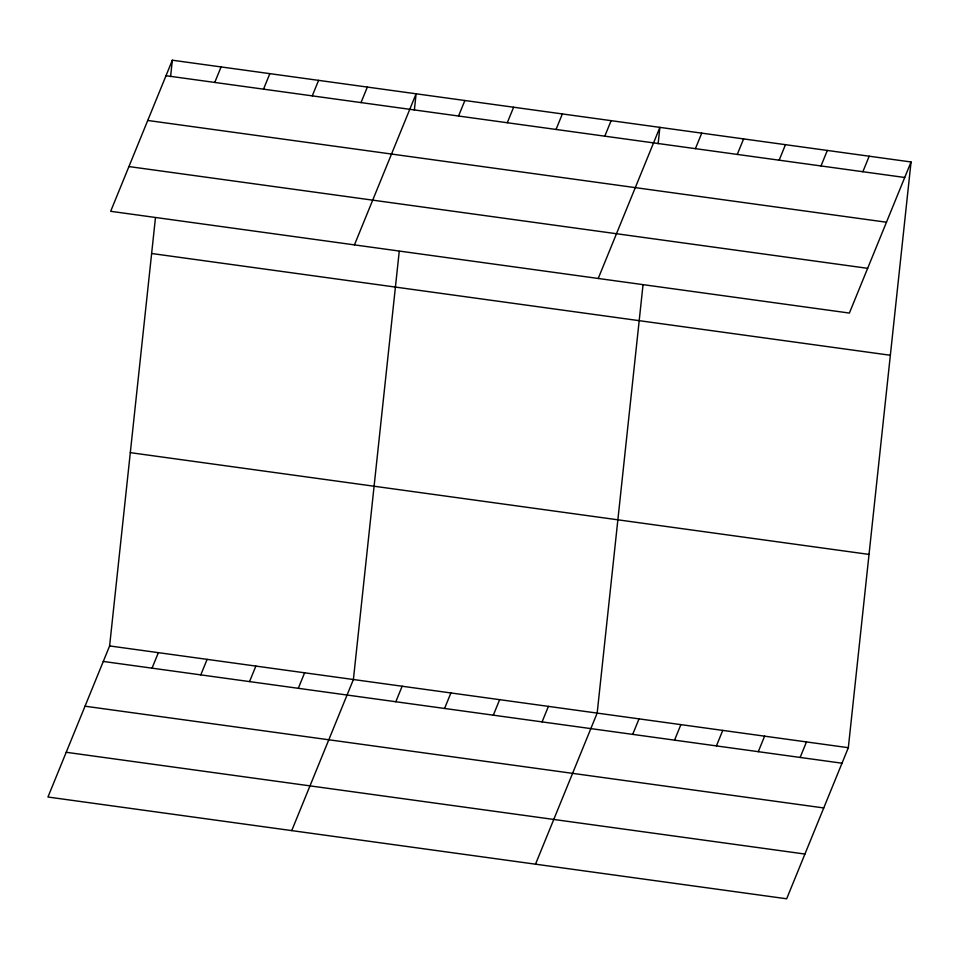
<?xml version="1.0" encoding="UTF-8"?>
<svg xmlns="http://www.w3.org/2000/svg" width="959" height="959" viewBox="0 0 959 959"><rect width="100%" height="100%" fill="white"/><g stroke="black" fill="none" stroke-linecap="round" stroke-linejoin="round"><path stroke-width="1.44" d="M911.05 161.975L849.386 313.066L110.669 211.304L172.332 60.213L911.05 161.975L848.331 747.696L786.668 898.787L47.95 797.025L109.614 645.934L155.454 217.813M170.582 76.564L172.332 60.213M399.232 251.402L353.392 679.523L291.728 830.602M414.36 110.153L416.11 93.79L354.446 244.881M643.01 284.979L597.169 713.1L535.506 864.191M658.138 143.73L659.888 127.379L598.224 278.47M214.756 82.438L221.085 66.926M263.509 89.163L269.839 73.651M312.262 95.876L318.592 80.364M361.016 102.589L367.357 87.077M152.037 668.171L158.367 652.647M200.791 674.884L207.12 659.372M458.534 116.027L464.863 100.515M249.544 681.597L255.873 666.085M507.287 122.74L513.616 107.228M298.297 688.31L304.626 672.798M556.04 129.453L562.37 113.941M604.793 136.178L611.135 120.654M395.815 701.748L402.145 686.236M444.568 708.461L450.898 692.949M695.419 148.657L701.748 133.145M493.322 715.174L499.651 699.662M737.279 154.423L743.609 138.911M542.075 721.899L548.404 706.387M779.14 160.189L785.469 144.677M821 165.955L827.329 150.443M632.688 734.378L639.03 718.866M862.86 171.721L869.19 156.209M674.549 740.144L680.89 724.632M716.421 745.91L722.75 730.398M758.281 751.676L764.611 736.164M800.142 757.442L806.471 741.93M166.003 75.725L904.721 177.487M147.746 120.462L886.464 222.224M128.926 166.566L867.655 268.328M151.63 253.5L890.348 355.262M130.304 452.648L869.022 554.41M109.614 645.934L848.331 747.696M103.272 661.446L842.002 763.208M85.015 706.196L823.745 807.946M66.207 752.288L804.925 854.049"/></g></svg>
